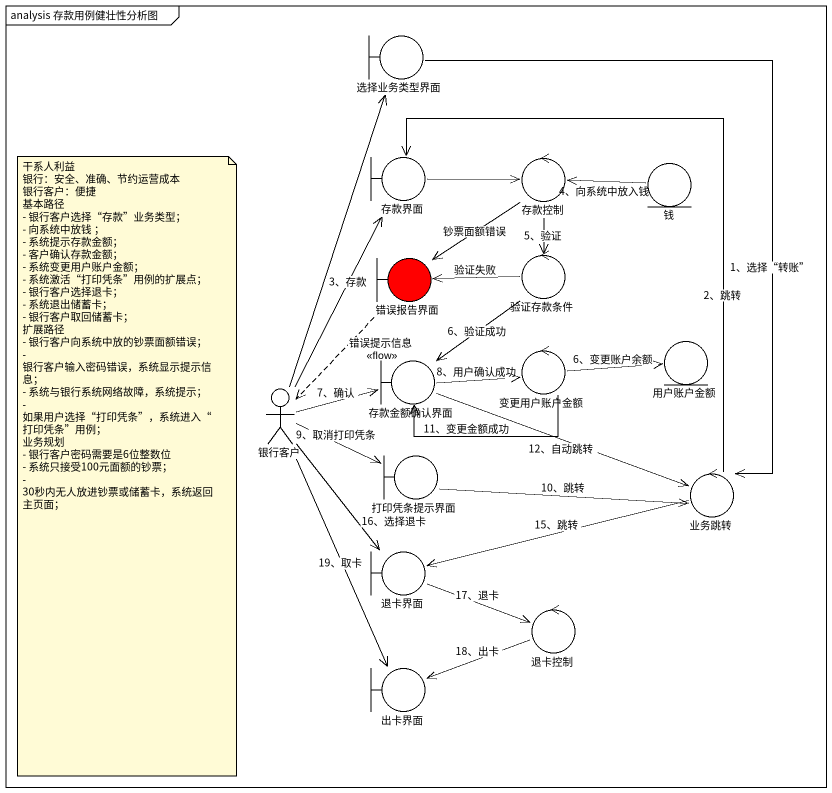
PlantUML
@startuml
mainframe analysis 存款用例健壮性分析图
boundary 选择业务类型界面
boundary 存款界面
control 存款控制
entity 钱
boundary 错误报告界面 #FF0000
control 验证存款条件
control 变更用户账户金额
entity 用户账户金额
actor 银行客户
boundary 存款金额确认界面
boundary 打印凭条提示界面
control 业务跳转
boundary 退卡界面
control 退卡控制
boundary 出卡界面
选择业务类型界面 --> 业务跳转 : 1、选择“转账”
存款界面 -right-> 存款控制
存款控制 --> 错误报告界面 : 钞票面额错误
存款控制 --> 验证存款条件 : 5、验证
钱 -left-> 存款控制 : 4、向系统中放入钱
错误报告界面 ..> 银行客户 : 错误提示信息\n<<flow>>
验证存款条件 -left-> 错误报告界面 : 验证失败
验证存款条件 --> 存款金额确认界面 : 6、验证成功
变更用户账户金额 -right-> 用户账户金额 : 6、变更账户余额
变更用户账户金额 -left-> 存款金额确认界面 : 11、变更金额成功
银行客户 -up-> 选择业务类型界面
银行客户 -up-> 存款界面 : 3、存款
银行客户 -right-> 存款金额确认界面 : 7、确认
银行客户 -right-> 打印凭条提示界面 : 9、取消打印凭条
银行客户 --> 退卡界面 : 16、选择退卡
银行客户 --> 出卡界面 : 19、取卡
存款金额确认界面 -right-> 变更用户账户金额 : 8、用户确认成功
存款金额确认界面 -right-> 业务跳转 : 12、自动跳转
打印凭条提示界面 -right-> 业务跳转 : 10、跳转
业务跳转 -up-> 存款界面 : 2、跳转
业务跳转 -left-> 退卡界面 : 15、跳转
退卡界面 -right-> 退卡控制 : 17、退卡
退卡控制 -left-> 出卡界面 : 18、出卡
note as N1
  干系人利益
  银行：安全、准确、节约运营成本
  银行客户：便捷
  基本路径
  - 银行客户选择“存款”业务类型；
  - 向系统中放钱 ；
  - 系统提示存款金额；
  - 客户确认存款金额；
  - 系统变更用户账户金额；
  - 系统激活“打印凭条”用例的扩展点；
  - 银行客户选择退卡；
  - 系统退出储蓄卡；
  - 银行客户取回储蓄卡；
  扩展路径
  - 银行客户向系统中放的钞票面额错误；
  - 银行客户输入密码错误，系统显示提示信息；
  - 系统与银行系统网络故障，系统提示；
  - 如果用户选择“打印凭条”，系统进入“打印凭条”用例；
  业务规划
  - 银行客户密码需要是6位整数位
  - 系统只接受100元面额的钞票；
  - 30秒内无人放进钞票或储蓄卡，系统返回主页面；
end note
@enduml
